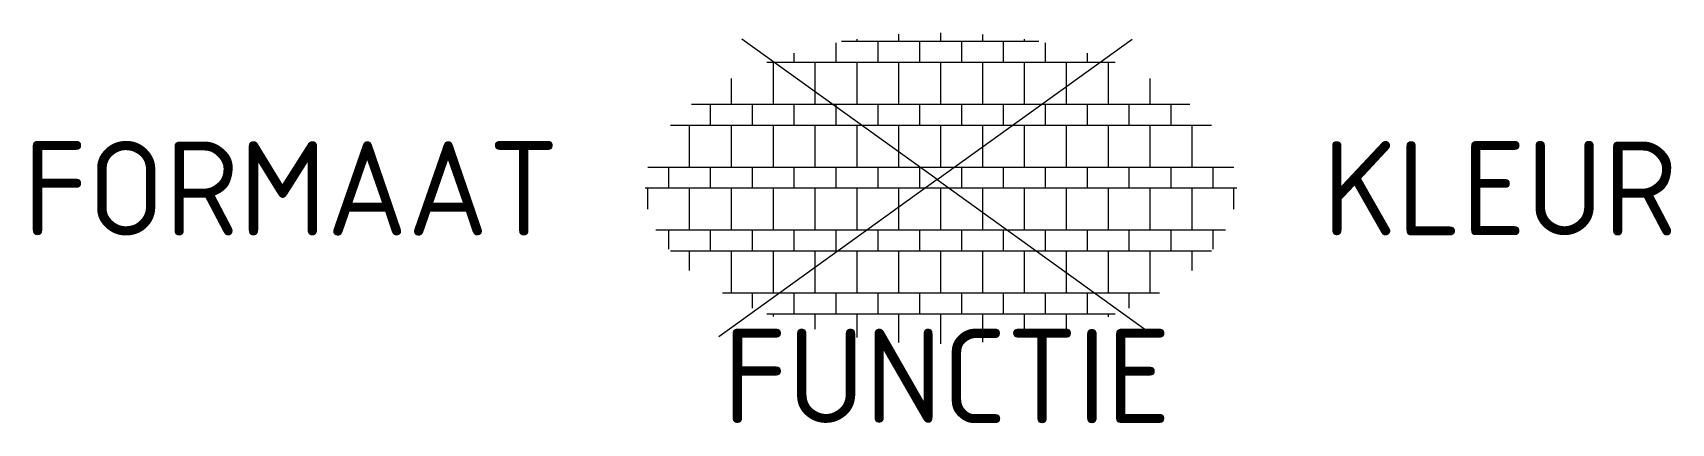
# Model space of a CAD drawing. Extents: x -17.4 to 14, y -4.5 to 3.
import ezdxf
from ezdxf.enums import TextEntityAlignment as Align

# ---------------------------------------------------------------- set-up
doc = ezdxf.new("R2010")
doc.units = 0
doc.styles.add('NLCS-ISO', font='NLCS-ISO.ttf')

msp = doc.modelspace()

# ---------------------------------------------------------------- linework, layer by layer
at = {"ltscale": 0.1}
for q in [(-3.801, 2.851), (3.655, 2.851), (-4.245, -2.837), (4.099, -2.837)]:
    msp.add_line((-0.073, 0.167), q, dxfattribs=at)
for p, q in [((-1.6, 2.801), (-1.6, 2.847)), ((-0.8, 2.801), (-0.8, 2.941)), ((0, 2.801), (0, 2.97)), ((0.8, 2.801), (0.8, 2.939)), ((1.6, 2.801), (1.6, 2.85)), ((-2.801, 2.401), (-2.801, 2.579)), ((-2.001, 2.401), (-2.001, 2.778)), ((-1.601, 2.801), (-1.896, 2.801)), ((-0.8, 2.801), (-1.6, 2.801)), ((-1.2, 2.401), (-1.2, 2.801)), ((0, 2.801), (-0.8, 2.801)), ((-0.4, 2.401), (-0.4, 2.801)), ((0.8, 2.801), (0, 2.801)), ((0.4, 2.401), (0.4, 2.801)), ((1.6, 2.801), (0.8, 2.801)), ((1.2, 2.401), (1.2, 2.801)), ((1.875, 2.801), (1.6, 2.801)), ((2, 2.401), (2, 2.777)), ((2.801, 2.401), (2.801, 2.581)), ((-3.201, 2.401), (-3.326, 2.401)), ((-2.401, 2.401), (-3.201, 2.401)), ((-3.201, 1.6), (-3.201, 2.4)), ((-1.601, 2.401), (-2.401, 2.401)), ((-2.401, 1.6), (-2.401, 2.4)), ((-0.8, 2.401), (-1.6, 2.401)), ((-1.6, 1.6), (-1.6, 2.4)), ((0, 2.401), (-0.8, 2.401)), ((-0.8, 1.6), (-0.8, 2.4)), ((0.8, 2.401), (0, 2.401)), ((0, 1.6), (0, 2.4)), ((1.6, 2.401), (0.8, 2.401)), ((0.8, 1.6), (0.8, 2.4)), ((2.4, 2.401), (1.6, 2.401)), ((1.6, 1.6), (1.6, 2.4)), ((3.201, 2.401), (2.401, 2.401)), ((2.401, 1.6), (2.401, 2.4)), ((3.33, 2.401), (3.201, 2.401)), ((3.201, 1.6), (3.201, 2.4)), ((-4.001, 1.6), (-4.001, 2.099)), ((4.001, 1.6), (4.001, 2.097)), ((-4.001, 1.6), (-4.763, 1.6)), ((-4.401, 1.2), (-4.401, 1.6)), ((-3.201, 1.6), (-4.001, 1.6)), ((-3.601, 1.2), (-3.601, 1.6)), ((-2.401, 1.6), (-3.201, 1.6)), ((-2.801, 1.2), (-2.801, 1.6)), ((-1.601, 1.6), (-2.401, 1.6)), ((-2.001, 1.2), (-2.001, 1.6)), ((-0.8, 1.6), (-1.6, 1.6)), ((-1.2, 1.2), (-1.2, 1.6)), ((0, 1.6), (-0.8, 1.6)), ((-0.4, 1.2), (-0.4, 1.6)), ((0.8, 1.6), (0, 1.6)), ((0.4, 1.2), (0.4, 1.6)), ((1.6, 1.6), (0.8, 1.6)), ((1.2, 1.2), (1.2, 1.6)), ((2.4, 1.6), (1.6, 1.6)), ((2, 1.2), (2, 1.6)), ((3.201, 1.6), (2.401, 1.6)), ((2.801, 1.2), (2.801, 1.6)), ((4.001, 1.6), (3.201, 1.6)), ((3.601, 1.2), (3.601, 1.6)), ((4.76, 1.6), (4.001, 1.6)), ((4.401, 1.2), (4.401, 1.6)), ((-4.801, 1.2), (-5.168, 1.2)), ((-4.001, 1.2), (-4.801, 1.2)), ((-4.801, 0.4), (-4.801, 1.2)), ((-3.201, 1.2), (-4.001, 1.2)), ((-4.001, 0.4), (-4.001, 1.2)), ((-2.401, 1.2), (-3.201, 1.2)), ((-3.201, 0.4), (-3.201, 1.2)), ((-1.601, 1.2), (-2.401, 1.2)), ((-2.401, 0.4), (-2.401, 1.2)), ((-0.8, 1.2), (-1.6, 1.2)), ((-1.6, 0.4), (-1.6, 1.2)), ((0, 1.2), (-0.8, 1.2)), ((-0.8, 0.4), (-0.8, 1.2)), ((0.8, 1.2), (0, 1.2)), ((0, 0.4), (0, 1.2)), ((1.6, 1.2), (0.8, 1.2)), ((0.8, 0.4), (0.8, 1.2)), ((2.4, 1.2), (1.6, 1.2)), ((1.6, 0.4), (1.6, 1.2)), ((3.201, 1.2), (2.401, 1.2)), ((2.401, 0.4), (2.401, 1.2)), ((4.001, 1.2), (3.201, 1.2)), ((3.201, 0.4), (3.201, 1.2)), ((4.801, 1.2), (4.001, 1.2)), ((4.001, 0.4), (4.001, 1.2)), ((5.174, 1.2), (4.801, 1.2)), ((4.801, 0.4), (4.801, 1.2)), ((-4.801, 0.4), (-5.6, 0.4)), ((-5.201, 0), (-5.201, 0.4)), ((-4.001, 0.4), (-4.801, 0.4)), ((-4.401, 0), (-4.401, 0.4)), ((-3.201, 0.4), (-4.001, 0.4)), ((-3.601, 0), (-3.601, 0.4)), ((-2.401, 0.4), (-3.201, 0.4)), ((-2.801, 0), (-2.801, 0.4)), ((-1.601, 0.4), (-2.401, 0.4)), ((-2.001, 0), (-2.001, 0.4)), ((-0.8, 0.4), (-1.6, 0.4)), ((-1.2, 0), (-1.2, 0.4)), ((0, 0.4), (-0.8, 0.4)), ((-0.4, 0), (-0.4, 0.4)), ((0.8, 0.4), (0, 0.4)), ((0.4, 0), (0.4, 0.4)), ((1.6, 0.4), (0.8, 0.4)), ((1.2, 0), (1.2, 0.4)), ((2.4, 0.4), (1.6, 0.4)), ((2, 0), (2, 0.4)), ((3.201, 0.4), (2.401, 0.4)), ((2.801, 0), (2.801, 0.4)), ((4.001, 0.4), (3.201, 0.4)), ((3.601, 0), (3.601, 0.4)), ((4.801, 0.4), (4.001, 0.4)), ((4.401, 0), (4.401, 0.4)), ((5.6, 0.4), (4.801, 0.4)), ((5.201, 0), (5.201, 0.4)), ((-5.602, 0), (-5.65, 0)), ((-4.801, 0), (-5.601, 0)), ((-5.601, -0.401), (-5.601, 0)), ((-4.001, 0), (-4.801, 0)), ((-4.801, -0.8), (-4.801, 0)), ((-3.201, 0), (-4.001, 0)), ((-4.001, -0.8), (-4.001, 0)), ((-2.401, 0), (-3.201, 0)), ((-3.201, -0.8), (-3.201, 0)), ((-1.601, 0), (-2.401, 0)), ((-2.401, -0.8), (-2.401, 0)), ((-0.8, 0), (-1.6, 0)), ((-1.6, -0.8), (-1.6, 0)), ((0, 0), (-0.8, 0)), ((-0.8, -0.8), (-0.8, 0)), ((0.8, 0), (0, 0)), ((0, -0.8), (0, 0)), ((1.6, 0), (0.8, 0)), ((0.8, -0.8), (0.8, 0)), ((2.4, 0), (1.6, 0)), ((1.6, -0.8), (1.6, 0)), ((3.201, 0), (2.401, 0)), ((2.401, -0.8), (2.401, 0)), ((4.001, 0), (3.201, 0)), ((3.201, -0.8), (3.201, 0)), ((4.801, 0), (4.001, 0)), ((4.001, -0.8), (4.001, 0)), ((5.601, 0), (4.801, 0)), ((4.801, -0.8), (4.801, 0)), ((5.658, 0), (5.601, 0)), ((5.601, -0.4), (5.601, 0)), ((-4.801, -0.8), (-5.447, -0.8)), ((-5.201, -1.161), (-5.201, -0.8)), ((-4.001, -0.8), (-4.801, -0.8)), ((-4.401, -1.2), (-4.401, -0.8)), ((-3.201, -0.8), (-4.001, -0.8)), ((-3.601, -1.2), (-3.601, -0.8)), ((-2.401, -0.8), (-3.201, -0.8)), ((-2.801, -1.2), (-2.801, -0.8)), ((-1.601, -0.8), (-2.401, -0.8)), ((-2.001, -1.2), (-2.001, -0.8)), ((-0.8, -0.8), (-1.6, -0.8)), ((-1.2, -1.2), (-1.2, -0.8)), ((0, -0.8), (-0.8, -0.8)), ((-0.4, -1.2), (-0.4, -0.8)), ((0.8, -0.8), (0, -0.8)), ((0.4, -1.2), (0.4, -0.8)), ((1.6, -0.8), (0.8, -0.8)), ((1.2, -1.2), (1.2, -0.8)), ((2.4, -0.8), (1.6, -0.8)), ((2, -1.2), (2, -0.8)), ((3.201, -0.8), (2.401, -0.8)), ((2.801, -1.2), (2.801, -0.8)), ((4.001, -0.8), (3.201, -0.8)), ((3.601, -1.2), (3.601, -0.8)), ((4.801, -0.8), (4.001, -0.8)), ((4.401, -1.2), (4.401, -0.8)), ((5.441, -0.8), (4.801, -0.8)), ((5.201, -1.162), (5.201, -0.8)), ((-4.801, -1.2), (-5.168, -1.2)), ((-4.001, -1.2), (-4.801, -1.2)), ((-4.801, -1.567), (-4.801, -1.2)), ((-3.201, -1.2), (-4.001, -1.2)), ((-4.001, -2), (-4.001, -1.2)), ((-2.401, -1.2), (-3.201, -1.2)), ((-3.201, -2), (-3.201, -1.2)), ((-1.601, -1.2), (-2.401, -1.2)), ((-2.401, -2), (-2.401, -1.2)), ((-0.8, -1.2), (-1.6, -1.2)), ((-1.6, -2), (-1.6, -1.2)), ((0, -1.2), (-0.8, -1.2)), ((-0.8, -2), (-0.8, -1.2)), ((0.8, -1.2), (0, -1.2)), ((0, -2), (0, -1.2)), ((1.6, -1.2), (0.8, -1.2)), ((0.8, -2), (0.8, -1.2)), ((2.4, -1.2), (1.6, -1.2)), ((1.6, -2), (1.6, -1.2)), ((3.201, -1.2), (2.401, -1.2)), ((2.401, -2), (2.401, -1.2)), ((4.001, -1.2), (3.201, -1.2)), ((3.201, -2), (3.201, -1.2)), ((4.801, -1.2), (4.001, -1.2)), ((4.001, -2), (4.001, -1.2)), ((5.172, -1.2), (4.801, -1.2)), ((4.801, -1.569), (4.801, -1.2)), ((-4.001, -2), (-4.175, -2)), ((-3.201, -2), (-4.001, -2)), ((-3.601, -2.29), (-3.601, -2)), ((-2.401, -2), (-3.201, -2)), ((-2.801, -2.4), (-2.801, -2)), ((-1.601, -2), (-2.401, -2)), ((-2.001, -2.4), (-2.001, -2)), ((-0.8, -2), (-1.6, -2)), ((-1.2, -2.4), (-1.2, -2)), ((0, -2), (-0.8, -2)), ((-0.4, -2.4), (-0.4, -2)), ((0.8, -2), (0, -2)), ((0.4, -2.4), (0.4, -2)), ((1.6, -2), (0.8, -2)), ((1.2, -2.4), (1.2, -2)), ((2.4, -2), (1.6, -2)), ((2, -2.4), (2, -2)), ((3.201, -2), (2.401, -2)), ((2.801, -2.4), (2.801, -2)), ((4.001, -2), (3.201, -2)), ((3.601, -2.29), (3.601, -2)), ((4.181, -2), (4.001, -2)), ((-3.201, -2.4), (-3.326, -2.4)), ((-2.401, -2.4), (-3.201, -2.4)), ((-3.201, -2.447), (-3.201, -2.4)), ((-1.601, -2.4), (-2.401, -2.4)), ((-2.401, -2.689), (-2.401, -2.4)), ((-0.8, -2.4), (-1.6, -2.4)), ((-1.6, -2.847), (-1.6, -2.4)), ((0, -2.4), (-0.8, -2.4)), ((-0.8, -2.942), (-0.8, -2.4)), ((0.8, -2.4), (0, -2.4)), ((0, -2.969), (0, -2.4)), ((1.6, -2.4), (0.8, -2.4)), ((0.8, -2.939), (0.8, -2.4)), ((2.4, -2.4), (1.6, -2.4)), ((1.6, -2.851), (1.6, -2.4)), ((3.201, -2.4), (2.401, -2.4)), ((2.401, -2.688), (2.401, -2.4)), ((3.329, -2.4), (3.201, -2.4)), ((3.201, -2.451), (3.201, -2.4))]:
    msp.add_line(p, q)

# ---------------------------------------------------------------- texts
at = {"style": 'NLCS-ISO'}
msp.add_attdef('FORMAAT', text='', height=1.8, dxfattribs=at).set_placement((-7.295, 0), align=Align.MIDDLE_RIGHT)
msp.add_attdef('KLEUR', text='', height=1.8, dxfattribs=at).set_placement((7.295, 0), align=Align.MIDDLE_LEFT)
at = {"style": 'NLCS-ISO', "flags": 1}
msp.add_attdef('FUNCTIE', text='', height=1.8, dxfattribs=at).set_placement((0.116, -3.585), align=Align.MIDDLE_CENTER)

doc.saveas('drawing.dxf')
